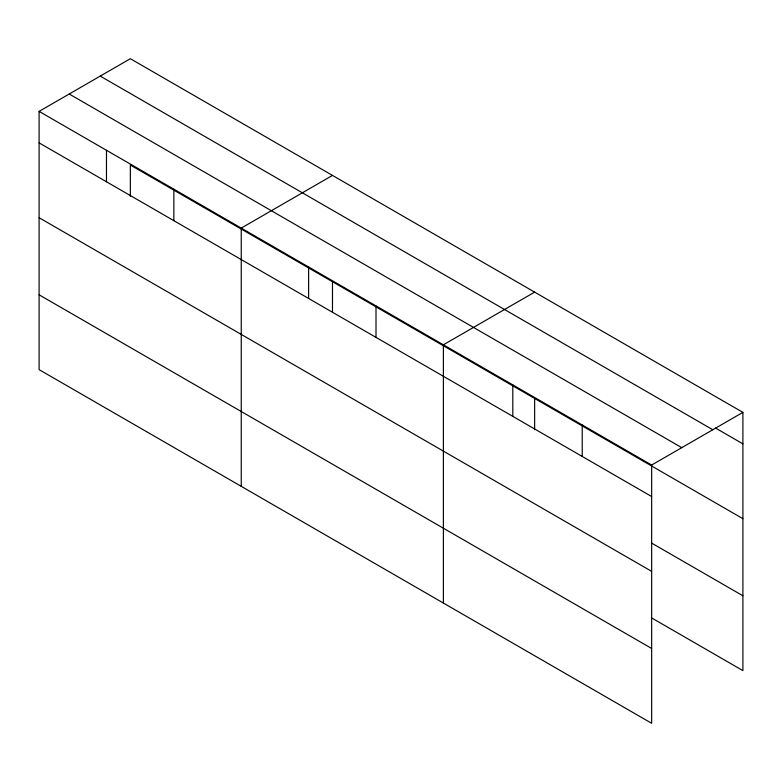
<?xml version="1.0" encoding="UTF-8"?>
<svg xmlns="http://www.w3.org/2000/svg" width="782" height="782" viewBox="0 0 782 782"><rect width="100%" height="100%" fill="white"/><g stroke="black" fill="none" stroke-linecap="round" stroke-linejoin="round"><path stroke-width="1.17" d="M39.1 111.386L651.65 465.046L651.65 723.291L39.1 369.632L39.1 111.386L130.35 58.709L742.9 412.368L742.9 670.614L651.386 617.78M332.487 175.412L241.247 228.1L241.247 486.345M534.634 292.126L443.384 344.803L443.384 603.049M651.65 465.046L742.9 412.368M715.55 428.057L742.9 443.853M100.233 76.098L712.793 429.748M69.207 94.006L681.767 447.656M742.9 518.681L130.35 165.031L130.35 196.35M39.1 142.871L651.65 496.531M651.386 542.943L742.9 595.776M39.1 217.709L651.65 571.359M39.1 294.804L651.65 648.464M582.228 424.968L582.228 456.453M534.634 398.439L534.634 429.758M512.806 384.881L512.806 416.366M376.005 305.899L376.005 337.384M332.487 281.735L332.487 311.852M308.626 266.994L308.626 298.48M173.858 189.195L173.858 220.68M106.479 150.291L106.479 181.776"/></g></svg>
